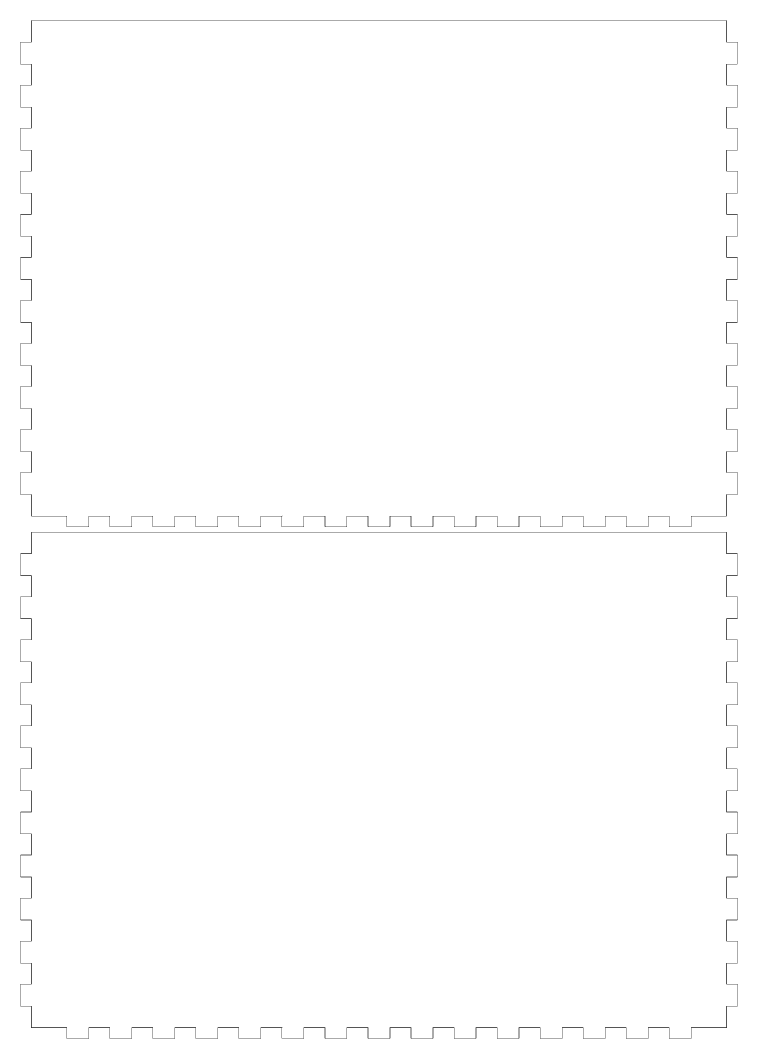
# Model space of a CAD drawing. Extents: x 1 to 670, y 1 to 950.
# Drawn here: x 336.9 to 670.3, y 476.8 to 950 of the extents above; entities that cross this region are included whole.
import ezdxf

# ---------------------------------------------------------------- set-up
doc = ezdxf.new("R2010")
doc.units = 0
doc.layers.get('0').update_dxf_attribs({"linetype": 'CONTINUOUS'})

msp = doc.modelspace()

# ---------------------------------------------------------------- linework, layer by layer
at = {"color": 0, "const_width": 0.2}
for points in [[(342.064, 949.854), (342.046, 949.854), (341.992, 949.822), (341.963, 949.77), (341.963, 949.752)], [(341.963, 949.752), (341.963, 939.751)], [(665.064, 949.854), (342.064, 949.854)], [(665.163, 949.752), (665.163, 949.77), (665.134, 949.822), (665.081, 949.854), (665.064, 949.854)], [(665.163, 939.751), (665.163, 949.752)], [(342.064, 939.853), (337.064, 939.853), (337.046, 939.853), (336.992, 939.825), (336.963, 939.768), (336.963, 939.751)], [(336.963, 939.751), (336.963, 929.753), (336.963, 929.735), (336.992, 929.682), (337.046, 929.651), (337.064, 929.651)], [(341.963, 939.751), (341.963, 939.768), (341.992, 939.825), (342.046, 939.853), (342.064, 939.853)], [(670.063, 939.853), (665.064, 939.853), (665.081, 939.853), (665.134, 939.825), (665.163, 939.768), (665.163, 939.751)], [(670.165, 929.753), (670.165, 939.751), (670.165, 939.768), (670.133, 939.825), (670.08, 939.853), (670.063, 939.853)], [(337.064, 929.651), (342.064, 929.651), (342.046, 929.651), (341.992, 929.682), (341.963, 929.735), (341.963, 929.753)], [(341.963, 929.753), (341.963, 919.752)], [(665.163, 929.753), (665.163, 929.735), (665.134, 929.682), (665.081, 929.651), (665.064, 929.651)], [(665.064, 929.651), (670.063, 929.651), (670.08, 929.651), (670.133, 929.682), (670.165, 929.735), (670.165, 929.753)], [(665.163, 919.752), (665.163, 929.753)], [(342.064, 919.85), (337.064, 919.85), (337.046, 919.85), (336.992, 919.822), (336.963, 919.769), (336.963, 919.752)], [(336.963, 919.752), (336.963, 909.75), (336.963, 909.733), (336.992, 909.68), (337.046, 909.652), (337.064, 909.652)], [(341.963, 919.752), (341.963, 919.769), (341.992, 919.822), (342.046, 919.85), (342.064, 919.85)], [(670.063, 919.85), (665.064, 919.85), (665.081, 919.85), (665.134, 919.822), (665.163, 919.769), (665.163, 919.752)], [(670.165, 909.75), (670.165, 919.752), (670.165, 919.769), (670.133, 919.822), (670.08, 919.85), (670.063, 919.85)], [(337.064, 909.652), (342.064, 909.652), (342.046, 909.652), (341.992, 909.68), (341.963, 909.733), (341.963, 909.75)], [(341.963, 909.75), (341.963, 899.749)], [(665.163, 909.75), (665.163, 909.733), (665.134, 909.68), (665.081, 909.652), (665.064, 909.652)], [(665.064, 909.652), (670.063, 909.652), (670.08, 909.652), (670.133, 909.68), (670.165, 909.733), (670.165, 909.75)], [(665.163, 899.749), (665.163, 909.75)], [(342.064, 899.851), (337.064, 899.851), (337.046, 899.851), (336.992, 899.823), (336.963, 899.767), (336.963, 899.749)], [(336.963, 899.749), (336.963, 889.751), (336.963, 889.734), (336.992, 889.681), (337.046, 889.649), (337.064, 889.649)], [(341.963, 899.749), (341.963, 899.767), (341.992, 899.823), (342.046, 899.851), (342.064, 899.851)], [(670.063, 899.851), (665.064, 899.851), (665.081, 899.851), (665.134, 899.823), (665.163, 899.767), (665.163, 899.749)], [(670.165, 889.751), (670.165, 899.749), (670.165, 899.767), (670.133, 899.823), (670.08, 899.851), (670.063, 899.851)], [(337.064, 889.649), (342.064, 889.649), (342.046, 889.649), (341.992, 889.681), (341.963, 889.734), (341.963, 889.751)], [(341.963, 889.751), (341.963, 879.75)], [(665.163, 889.751), (665.163, 889.734), (665.134, 889.681), (665.081, 889.649), (665.064, 889.649)], [(665.064, 889.649), (670.063, 889.649), (670.08, 889.649), (670.133, 889.681), (670.165, 889.734), (670.165, 889.751)], [(665.163, 879.75), (665.163, 889.751)], [(342.064, 879.849), (337.064, 879.849), (337.046, 879.849), (336.992, 879.821), (336.963, 879.768), (336.963, 879.75)], [(336.963, 879.75), (336.963, 869.749), (336.963, 869.731), (336.992, 869.678), (337.046, 869.647), (337.064, 869.647)], [(341.963, 879.75), (341.963, 879.768), (341.992, 879.821), (342.046, 879.849), (342.064, 879.849)], [(670.063, 879.849), (665.064, 879.849), (665.081, 879.849), (665.134, 879.821), (665.163, 879.768), (665.163, 879.75)], [(670.165, 869.749), (670.165, 879.75), (670.165, 879.768), (670.133, 879.821), (670.08, 879.849), (670.063, 879.849)], [(337.064, 869.647), (342.064, 869.647), (342.046, 869.647), (341.992, 869.678), (341.963, 869.731), (341.963, 869.749)], [(341.963, 869.749), (341.963, 859.748)], [(665.163, 869.749), (665.163, 869.731), (665.134, 869.678), (665.081, 869.647), (665.064, 869.647)], [(665.064, 869.647), (670.063, 869.647), (670.08, 869.647), (670.133, 869.678), (670.165, 869.731), (670.165, 869.749)], [(665.163, 859.748), (665.163, 869.749)], [(342.064, 859.85), (337.064, 859.85), (337.046, 859.85), (336.992, 859.822), (336.963, 859.765), (336.963, 859.748)], [(336.963, 859.748), (336.963, 849.746), (336.963, 849.732), (336.992, 849.679), (337.046, 849.648), (337.064, 849.648)], [(341.963, 859.748), (341.963, 859.765), (341.992, 859.822), (342.046, 859.85), (342.064, 859.85)], [(670.063, 859.85), (665.064, 859.85), (665.081, 859.85), (665.134, 859.822), (665.163, 859.765), (665.163, 859.748)], [(670.165, 849.746), (670.165, 859.748), (670.165, 859.765), (670.133, 859.822), (670.08, 859.85), (670.063, 859.85)], [(337.064, 849.648), (342.064, 849.648), (342.046, 849.648), (341.992, 849.679), (341.963, 849.732), (341.963, 849.746)], [(341.963, 849.746), (341.963, 839.749)], [(665.163, 849.746), (665.163, 849.732), (665.134, 849.679), (665.081, 849.648), (665.064, 849.648)], [(665.064, 849.648), (670.063, 849.648), (670.08, 849.648), (670.133, 849.679), (670.165, 849.732), (670.165, 849.746)], [(665.163, 839.749), (665.163, 849.746)], [(342.064, 839.847), (337.064, 839.847), (337.046, 839.847), (336.992, 839.819), (336.963, 839.766), (336.963, 839.749)], [(336.963, 839.749), (336.963, 829.747), (336.963, 829.73), (336.992, 829.677), (337.046, 829.645), (337.064, 829.645)], [(341.963, 839.749), (341.963, 839.766), (341.992, 839.819), (342.046, 839.847), (342.064, 839.847)], [(670.063, 839.847), (665.064, 839.847), (665.081, 839.847), (665.134, 839.819), (665.163, 839.766), (665.163, 839.749)], [(670.165, 829.747), (670.165, 839.749), (670.165, 839.766), (670.133, 839.819), (670.08, 839.847), (670.063, 839.847)], [(337.064, 829.645), (342.064, 829.645), (342.046, 829.645), (341.992, 829.677), (341.963, 829.73), (341.963, 829.747)], [(341.963, 829.747), (341.963, 819.746)], [(665.163, 829.747), (665.163, 829.73), (665.134, 829.677), (665.081, 829.645), (665.064, 829.645)], [(665.064, 829.645), (670.063, 829.645), (670.08, 829.645), (670.133, 829.677), (670.165, 829.73), (670.165, 829.747)], [(665.163, 819.746), (665.163, 829.747)], [(342.064, 819.848), (337.064, 819.848), (337.046, 819.848), (336.992, 819.817), (336.963, 819.764), (336.963, 819.746)], [(336.963, 819.746), (336.963, 809.745), (336.963, 809.731), (336.992, 809.674), (337.046, 809.646), (337.064, 809.646)], [(341.963, 819.746), (341.963, 819.764), (341.992, 819.817), (342.046, 819.848), (342.064, 819.848)], [(670.063, 819.848), (665.064, 819.848), (665.081, 819.848), (665.134, 819.817), (665.163, 819.764), (665.163, 819.746)], [(670.165, 809.745), (670.165, 819.746), (670.165, 819.764), (670.133, 819.817), (670.08, 819.848), (670.063, 819.848)], [(337.064, 809.646), (342.064, 809.646), (342.046, 809.646), (341.992, 809.674), (341.963, 809.731), (341.963, 809.745)], [(341.963, 809.745), (341.963, 799.747)], [(665.163, 809.745), (665.163, 809.731), (665.134, 809.674), (665.081, 809.646), (665.064, 809.646)], [(665.064, 809.646), (670.063, 809.646), (670.08, 809.646), (670.133, 809.674), (670.165, 809.731), (670.165, 809.745)], [(665.163, 799.747), (665.163, 809.745)], [(342.064, 799.846), (337.064, 799.846), (337.046, 799.846), (336.992, 799.818), (336.963, 799.765), (336.963, 799.747)], [(336.963, 799.747), (336.963, 789.746), (336.963, 789.728), (336.992, 789.675), (337.046, 789.644), (337.064, 789.644)], [(341.963, 799.747), (341.963, 799.765), (341.992, 799.818), (342.046, 799.846), (342.064, 799.846)], [(670.063, 799.846), (665.064, 799.846), (665.081, 799.846), (665.134, 799.818), (665.163, 799.765), (665.163, 799.747)], [(670.165, 789.746), (670.165, 799.747), (670.165, 799.765), (670.133, 799.818), (670.08, 799.846), (670.063, 799.846)], [(337.064, 789.644), (342.064, 789.644), (342.046, 789.644), (341.992, 789.675), (341.963, 789.728), (341.963, 789.746)], [(341.963, 789.746), (341.963, 779.745)], [(665.163, 789.746), (665.163, 789.728), (665.134, 789.675), (665.081, 789.644), (665.064, 789.644)], [(665.064, 789.644), (670.063, 789.644), (670.08, 789.644), (670.133, 789.675), (670.165, 789.728), (670.165, 789.746)], [(665.163, 779.745), (665.163, 789.746)], [(342.064, 779.847), (337.064, 779.847), (337.046, 779.847), (336.992, 779.815), (336.963, 779.762), (336.963, 779.745)], [(336.963, 779.745), (336.963, 769.743), (336.963, 769.729), (336.992, 769.673), (337.046, 769.645), (337.064, 769.645)], [(341.963, 779.745), (341.963, 779.762), (341.992, 779.815), (342.046, 779.847), (342.064, 779.847)], [(670.063, 779.847), (665.064, 779.847), (665.081, 779.847), (665.134, 779.815), (665.163, 779.762), (665.163, 779.745)], [(670.165, 769.743), (670.165, 779.745), (670.165, 779.762), (670.133, 779.815), (670.08, 779.847), (670.063, 779.847)], [(337.064, 769.645), (342.064, 769.645), (342.046, 769.645), (341.992, 769.673), (341.963, 769.729), (341.963, 769.743)], [(341.963, 769.743), (341.963, 759.746)], [(665.163, 769.743), (665.163, 769.729), (665.134, 769.673), (665.081, 769.645), (665.064, 769.645)], [(665.064, 769.645), (670.063, 769.645), (670.08, 769.645), (670.133, 769.673), (670.165, 769.729), (670.165, 769.743)], [(665.163, 759.746), (665.163, 769.743)], [(342.064, 759.844), (337.064, 759.844), (337.046, 759.844), (336.992, 759.816), (336.963, 759.763), (336.963, 759.746)], [(336.963, 759.746), (336.963, 749.745), (336.963, 749.727), (336.992, 749.674), (337.046, 749.642), (337.064, 749.642)], [(341.963, 759.746), (341.963, 759.763), (341.992, 759.816), (342.046, 759.844), (342.064, 759.844)], [(670.063, 759.844), (665.064, 759.844), (665.081, 759.844), (665.134, 759.816), (665.163, 759.763), (665.163, 759.746)], [(670.165, 749.745), (670.165, 759.746), (670.165, 759.763), (670.133, 759.816), (670.08, 759.844), (670.063, 759.844)], [(337.064, 749.642), (342.064, 749.642), (342.046, 749.642), (341.992, 749.674), (341.963, 749.727), (341.963, 749.745)], [(341.963, 749.745), (341.963, 739.743)], [(665.163, 749.745), (665.163, 749.727), (665.134, 749.674), (665.081, 749.642), (665.064, 749.642)], [(665.064, 749.642), (670.063, 749.642), (670.08, 749.642), (670.133, 749.674), (670.165, 749.727), (670.165, 749.745)], [(665.163, 739.743), (665.163, 749.745)], [(342.064, 739.846), (337.064, 739.846), (337.046, 739.846), (336.992, 739.814), (336.963, 739.761), (336.963, 739.743)], [(336.963, 739.743), (336.963, 729.742), (336.963, 729.728), (336.992, 729.671), (337.046, 729.643), (337.064, 729.643)], [(341.963, 739.743), (341.963, 739.761), (341.992, 739.814), (342.046, 739.846), (342.064, 739.846)], [(670.063, 739.846), (665.064, 739.846), (665.081, 739.846), (665.134, 739.814), (665.163, 739.761), (665.163, 739.743)], [(670.165, 729.742), (670.165, 739.743), (670.165, 739.761), (670.133, 739.814), (670.08, 739.846), (670.063, 739.846)], [(337.064, 729.643), (342.064, 729.643), (342.046, 729.643), (341.992, 729.671), (341.963, 729.728), (341.963, 729.742)], [(341.963, 729.742), (341.963, 719.741)], [(665.163, 729.742), (665.163, 729.728), (665.134, 729.671), (665.081, 729.643), (665.064, 729.643)], [(665.064, 729.643), (670.063, 729.643), (670.08, 729.643), (670.133, 729.671), (670.165, 729.728), (670.165, 729.742)], [(665.163, 719.741), (665.163, 729.742)], [(341.963, 719.741), (341.963, 719.727), (341.992, 719.674), (342.046, 719.642), (342.064, 719.642)], [(342.05, 719.642), (358.549, 719.642)], [(358.549, 719.642), (358.532, 719.642), (358.479, 719.674), (358.45, 719.727), (358.45, 719.741)], [(358.45, 719.741), (358.45, 714.742), (358.45, 714.728), (358.479, 714.671), (358.532, 714.643), (358.549, 714.643)], [(368.653, 714.742), (368.653, 719.741), (368.653, 719.727), (368.621, 719.674), (368.568, 719.642), (368.55, 719.642)], [(368.55, 719.642), (378.552, 719.642)], [(378.552, 719.642), (378.534, 719.642), (378.481, 719.674), (378.449, 719.727), (378.449, 719.741)], [(378.449, 719.741), (378.449, 714.742), (378.449, 714.728), (378.481, 714.671), (378.534, 714.643), (378.552, 714.643)], [(388.652, 714.742), (388.652, 719.741), (388.652, 719.727), (388.624, 719.674), (388.567, 719.642), (388.553, 719.642)], [(388.553, 719.642), (398.551, 719.642)], [(398.551, 719.642), (398.533, 719.642), (398.48, 719.674), (398.452, 719.727), (398.452, 719.741)], [(398.452, 719.741), (398.452, 714.742), (398.452, 714.728), (398.48, 714.671), (398.533, 714.643), (398.551, 714.643)], [(408.654, 714.742), (408.654, 719.741), (408.654, 719.727), (408.623, 719.674), (408.57, 719.642), (408.552, 719.642)], [(408.552, 719.642), (418.553, 719.642)], [(418.553, 719.642), (418.536, 719.642), (418.483, 719.674), (418.451, 719.727), (418.451, 719.741)], [(418.451, 719.741), (418.451, 714.742), (418.451, 714.728), (418.483, 714.671), (418.536, 714.643), (418.553, 714.643)], [(428.653, 714.742), (428.653, 719.741), (428.653, 719.727), (428.625, 719.674), (428.569, 719.642), (428.554, 719.642)], [(428.554, 719.642), (438.552, 719.642)], [(438.552, 719.642), (438.535, 719.642), (438.482, 719.674), (438.453, 719.727), (438.453, 719.741)], [(438.453, 719.741), (438.453, 714.742), (438.453, 714.728), (438.482, 714.671), (438.535, 714.643), (438.552, 714.643)], [(448.656, 714.742), (448.656, 719.741), (448.656, 719.727), (448.624, 719.674), (448.571, 719.642), (448.553, 719.642)], [(448.553, 719.642), (458.555, 719.642)], [(458.555, 719.642), (458.537, 719.642), (458.484, 719.674), (458.452, 719.727), (458.452, 719.741)], [(458.452, 719.741), (458.452, 714.742), (458.452, 714.728), (458.484, 714.671), (458.537, 714.643), (458.555, 714.643)], [(468.655, 714.742), (468.655, 719.741), (468.655, 719.727), (468.626, 719.674), (468.57, 719.642), (468.556, 719.642)], [(468.556, 719.642), (478.557, 719.642)], [(478.557, 719.642), (478.536, 719.642), (478.483, 719.674), (478.455, 719.727), (478.455, 719.741)], [(478.455, 719.741), (478.455, 714.742), (478.455, 714.728), (478.483, 714.671), (478.536, 714.643), (478.557, 714.643)], [(488.657, 714.742), (488.657, 719.741), (488.657, 719.727), (488.625, 719.674), (488.573, 719.642), (488.555, 719.642)], [(488.555, 719.642), (498.556, 719.642)], [(498.556, 719.642), (498.539, 719.642), (498.486, 719.674), (498.457, 719.727), (498.457, 719.741)], [(498.457, 719.741), (498.457, 714.742), (498.457, 714.728), (498.486, 714.671), (498.539, 714.643), (498.556, 714.643)], [(508.656, 714.742), (508.656, 719.741), (508.656, 719.727), (508.628, 719.674), (508.575, 719.642), (508.557, 719.642)], [(508.557, 719.642), (518.559, 719.642)], [(518.559, 719.642), (518.541, 719.642), (518.485, 719.674), (518.456, 719.727), (518.456, 719.741)], [(518.456, 719.741), (518.456, 714.742), (518.456, 714.728), (518.485, 714.671), (518.541, 714.643), (518.559, 714.643)], [(528.659, 714.742), (528.659, 719.741), (528.659, 719.727), (528.627, 719.674), (528.574, 719.642), (528.556, 719.642)], [(528.556, 719.642), (538.558, 719.642)], [(538.558, 719.642), (538.54, 719.642), (538.487, 719.674), (538.459, 719.727), (538.459, 719.741)], [(538.459, 719.741), (538.459, 714.742), (538.459, 714.728), (538.487, 714.671), (538.54, 714.643), (538.558, 714.643)], [(548.658, 714.742), (548.658, 719.741), (548.658, 719.727), (548.629, 719.674), (548.577, 719.642), (548.559, 719.642)], [(548.559, 719.642), (558.56, 719.642)], [(558.56, 719.642), (558.542, 719.642), (558.486, 719.674), (558.458, 719.727), (558.458, 719.741)], [(558.458, 719.741), (558.458, 714.742), (558.458, 714.728), (558.486, 714.671), (558.542, 714.643), (558.56, 714.643)], [(568.66, 714.742), (568.66, 719.741), (568.66, 719.727), (568.628, 719.674), (568.575, 719.642), (568.558, 719.642)], [(568.558, 719.642), (578.559, 719.642)], [(578.559, 719.642), (578.541, 719.642), (578.489, 719.674), (578.46, 719.727), (578.46, 719.741)], [(578.46, 719.741), (578.46, 714.742), (578.46, 714.728), (578.489, 714.671), (578.541, 714.643), (578.559, 714.643)], [(588.659, 714.742), (588.659, 719.741), (588.659, 719.727), (588.631, 719.674), (588.578, 719.642), (588.56, 719.642)], [(588.56, 719.642), (598.562, 719.642)], [(598.562, 719.642), (598.544, 719.642), (598.488, 719.674), (598.459, 719.727), (598.459, 719.741)], [(598.459, 719.741), (598.459, 714.742), (598.459, 714.728), (598.488, 714.671), (598.544, 714.643), (598.562, 714.643)], [(608.662, 714.742), (608.662, 719.741), (608.662, 719.727), (608.63, 719.674), (608.577, 719.642), (608.559, 719.642)], [(608.559, 719.642), (618.561, 719.642)], [(618.561, 719.642), (618.543, 719.642), (618.49, 719.674), (618.462, 719.727), (618.462, 719.741)], [(618.462, 719.741), (618.462, 714.742), (618.462, 714.728), (618.49, 714.671), (618.543, 714.643), (618.561, 714.643)], [(628.664, 714.742), (628.664, 719.741), (628.664, 719.727), (628.632, 719.674), (628.579, 719.642), (628.562, 719.642)], [(628.562, 719.642), (638.563, 719.642)], [(638.563, 719.642), (638.545, 719.642), (638.489, 719.674), (638.461, 719.727), (638.461, 719.741)], [(638.461, 719.741), (638.461, 714.742), (638.461, 714.728), (638.489, 714.671), (638.545, 714.643), (638.563, 714.643)], [(648.663, 714.742), (648.663, 719.741), (648.663, 719.727), (648.631, 719.674), (648.578, 719.642), (648.564, 719.642)], [(648.564, 719.642), (665.064, 719.642)], [(665.064, 719.642), (665.081, 719.642), (665.134, 719.674), (665.163, 719.727), (665.163, 719.741)], [(358.549, 714.643), (368.55, 714.643), (368.568, 714.643), (368.621, 714.671), (368.653, 714.728), (368.653, 714.742)], [(378.552, 714.643), (388.553, 714.643), (388.567, 714.643), (388.624, 714.671), (388.652, 714.728), (388.652, 714.742)], [(398.551, 714.643), (408.552, 714.643), (408.57, 714.643), (408.623, 714.671), (408.654, 714.728), (408.654, 714.742)], [(418.553, 714.643), (428.554, 714.643), (428.569, 714.643), (428.625, 714.671), (428.653, 714.728), (428.653, 714.742)], [(438.552, 714.643), (448.553, 714.643), (448.571, 714.643), (448.624, 714.671), (448.656, 714.728), (448.656, 714.742)], [(458.555, 714.643), (468.556, 714.643), (468.57, 714.643), (468.626, 714.671), (468.655, 714.728), (468.655, 714.742)], [(478.557, 714.643), (488.555, 714.643), (488.573, 714.643), (488.625, 714.671), (488.657, 714.728), (488.657, 714.742)], [(498.556, 714.643), (508.557, 714.643), (508.575, 714.643), (508.628, 714.671), (508.656, 714.728), (508.656, 714.742)], [(518.559, 714.643), (528.556, 714.643), (528.574, 714.643), (528.627, 714.671), (528.659, 714.728), (528.659, 714.742)], [(538.558, 714.643), (548.559, 714.643), (548.577, 714.643), (548.629, 714.671), (548.658, 714.728), (548.658, 714.742)], [(558.56, 714.643), (568.558, 714.643), (568.575, 714.643), (568.628, 714.671), (568.66, 714.728), (568.66, 714.742)], [(578.559, 714.643), (588.56, 714.643), (588.578, 714.643), (588.631, 714.671), (588.659, 714.728), (588.659, 714.742)], [(598.562, 714.643), (608.559, 714.643), (608.577, 714.643), (608.63, 714.671), (608.662, 714.728), (608.662, 714.742)], [(618.561, 714.643), (628.562, 714.643), (628.579, 714.643), (628.632, 714.671), (628.664, 714.728), (628.664, 714.742)], [(638.563, 714.643), (648.564, 714.643), (648.578, 714.643), (648.631, 714.671), (648.663, 714.728), (648.663, 714.742)], [(342.064, 712.152), (342.046, 712.152), (341.992, 712.124), (341.963, 712.068), (341.963, 712.05)], [(341.963, 712.05), (341.963, 702.052)], [(665.064, 712.152), (342.064, 712.152)], [(665.163, 712.05), (665.163, 712.068), (665.134, 712.124), (665.081, 712.152), (665.064, 712.152)], [(665.163, 702.052), (665.163, 712.05)], [(342.064, 702.151), (337.064, 702.151), (337.046, 702.151), (336.992, 702.123), (336.963, 702.07), (336.963, 702.052)], [(336.963, 702.052), (336.963, 692.051), (336.963, 692.034), (336.992, 691.981), (337.046, 691.949), (337.064, 691.949)], [(341.963, 702.052), (341.963, 702.07), (341.992, 702.123), (342.046, 702.151), (342.064, 702.151)], [(670.063, 702.151), (665.064, 702.151), (665.081, 702.151), (665.134, 702.123), (665.163, 702.07), (665.163, 702.052)], [(670.165, 692.051), (670.165, 702.052), (670.165, 702.07), (670.133, 702.123), (670.08, 702.151), (670.063, 702.151)], [(337.064, 691.949), (342.064, 691.949), (342.046, 691.949), (341.992, 691.981), (341.963, 692.034), (341.963, 692.051)], [(341.963, 692.051), (341.963, 682.05)], [(665.163, 692.051), (665.163, 692.034), (665.134, 691.981), (665.081, 691.949), (665.064, 691.949)], [(665.064, 691.949), (670.063, 691.949), (670.08, 691.949), (670.133, 691.981), (670.165, 692.034), (670.165, 692.051)], [(665.163, 682.05), (665.163, 692.051)], [(342.064, 682.152), (337.064, 682.152), (337.046, 682.152), (336.992, 682.121), (336.963, 682.068), (336.963, 682.05)], [(336.963, 682.05), (336.963, 672.049), (336.963, 672.035), (336.992, 671.978), (337.046, 671.95), (337.064, 671.95)], [(341.963, 682.05), (341.963, 682.068), (341.992, 682.121), (342.046, 682.152), (342.064, 682.152)], [(670.063, 682.152), (665.064, 682.152), (665.081, 682.152), (665.134, 682.121), (665.163, 682.068), (665.163, 682.05)], [(670.165, 672.049), (670.165, 682.05), (670.165, 682.068), (670.133, 682.121), (670.08, 682.152), (670.063, 682.152)], [(337.064, 671.95), (342.064, 671.95), (342.046, 671.95), (341.992, 671.978), (341.963, 672.035), (341.963, 672.049)], [(341.963, 672.049), (341.963, 662.051)], [(665.163, 672.049), (665.163, 672.035), (665.134, 671.978), (665.081, 671.95), (665.064, 671.95)], [(665.064, 671.95), (670.063, 671.95), (670.08, 671.95), (670.133, 671.978), (670.165, 672.035), (670.165, 672.049)], [(665.163, 662.051), (665.163, 672.049)], [(342.064, 662.15), (337.064, 662.15), (337.046, 662.15), (336.992, 662.122), (336.963, 662.069), (336.963, 662.051)], [(336.963, 662.051), (336.963, 652.05), (336.963, 652.032), (336.992, 651.979), (337.046, 651.947), (337.064, 651.947)], [(341.963, 662.051), (341.963, 662.069), (341.992, 662.122), (342.046, 662.15), (342.064, 662.15)], [(670.063, 662.15), (665.064, 662.15), (665.081, 662.15), (665.134, 662.122), (665.163, 662.069), (665.163, 662.051)], [(670.165, 652.05), (670.165, 662.051), (670.165, 662.069), (670.133, 662.122), (670.08, 662.15), (670.063, 662.15)], [(337.064, 651.947), (342.064, 651.947), (342.046, 651.947), (341.992, 651.979), (341.963, 652.032), (341.963, 652.05)], [(341.963, 652.05), (341.963, 642.048)], [(665.163, 652.05), (665.163, 652.032), (665.134, 651.979), (665.081, 651.947), (665.064, 651.947)], [(665.064, 651.947), (670.063, 651.947), (670.08, 651.947), (670.133, 651.979), (670.165, 652.032), (670.165, 652.05)], [(665.163, 642.048), (665.163, 652.05)], [(342.064, 642.151), (337.064, 642.151), (337.046, 642.151), (336.992, 642.119), (336.963, 642.066), (336.963, 642.048)], [(336.963, 642.048), (336.963, 632.047), (336.963, 632.033), (336.992, 631.977), (337.046, 631.948), (337.064, 631.948)], [(341.963, 642.048), (341.963, 642.066), (341.992, 642.119), (342.046, 642.151), (342.064, 642.151)], [(670.063, 642.151), (665.064, 642.151), (665.081, 642.151), (665.134, 642.119), (665.163, 642.066), (665.163, 642.048)], [(670.165, 632.047), (670.165, 642.048), (670.165, 642.066), (670.133, 642.119), (670.08, 642.151), (670.063, 642.151)], [(337.064, 631.948), (342.064, 631.948), (342.046, 631.948), (341.992, 631.977), (341.963, 632.033), (341.963, 632.047)], [(341.963, 632.047), (341.963, 622.05)], [(665.163, 632.047), (665.163, 632.033), (665.134, 631.977), (665.081, 631.948), (665.064, 631.948)], [(665.064, 631.948), (670.063, 631.948), (670.08, 631.948), (670.133, 631.977), (670.165, 632.033), (670.165, 632.047)], [(665.163, 622.05), (665.163, 632.047)], [(342.064, 622.148), (337.064, 622.148), (337.046, 622.148), (336.992, 622.12), (336.963, 622.067), (336.963, 622.05)], [(336.963, 622.05), (336.963, 612.048), (336.963, 612.031), (336.992, 611.978), (337.046, 611.946), (337.064, 611.946)], [(341.963, 622.05), (341.963, 622.067), (341.992, 622.12), (342.046, 622.148), (342.064, 622.148)], [(670.063, 622.148), (665.064, 622.148), (665.081, 622.148), (665.134, 622.12), (665.163, 622.067), (665.163, 622.05)], [(670.165, 612.048), (670.165, 622.05), (670.165, 622.067), (670.133, 622.12), (670.08, 622.148), (670.063, 622.148)], [(337.064, 611.946), (342.064, 611.946), (342.046, 611.946), (341.992, 611.978), (341.963, 612.031), (341.963, 612.048)], [(341.963, 612.048), (341.963, 602.047)], [(665.163, 612.048), (665.163, 612.031), (665.134, 611.978), (665.081, 611.946), (665.064, 611.946)], [(665.064, 611.946), (670.063, 611.946), (670.08, 611.946), (670.133, 611.978), (670.165, 612.031), (670.165, 612.048)], [(665.163, 602.047), (665.163, 612.048)], [(342.064, 602.149), (337.064, 602.149), (337.046, 602.149), (336.992, 602.118), (336.963, 602.065), (336.963, 602.047)], [(336.963, 602.047), (336.963, 592.046), (336.963, 592.032), (336.992, 591.975), (337.046, 591.947), (337.064, 591.947)], [(341.963, 602.047), (341.963, 602.065), (341.992, 602.118), (342.046, 602.149), (342.064, 602.149)], [(670.063, 602.149), (665.064, 602.149), (665.081, 602.149), (665.134, 602.118), (665.163, 602.065), (665.163, 602.047)], [(670.165, 592.046), (670.165, 602.047), (670.165, 602.065), (670.133, 602.118), (670.08, 602.149), (670.063, 602.149)], [(337.064, 591.947), (342.064, 591.947), (342.046, 591.947), (341.992, 591.975), (341.963, 592.032), (341.963, 592.046)], [(341.963, 592.046), (341.963, 582.045)], [(665.163, 592.046), (665.163, 592.032), (665.134, 591.975), (665.081, 591.947), (665.064, 591.947)], [(665.064, 591.947), (670.063, 591.947), (670.08, 591.947), (670.133, 591.975), (670.165, 592.032), (670.165, 592.046)], [(665.163, 582.045), (665.163, 592.046)], [(342.064, 582.147), (337.064, 582.147), (337.046, 582.147), (336.992, 582.119), (336.963, 582.066), (336.963, 582.045)], [(336.963, 582.045), (336.963, 572.047), (336.963, 572.029), (336.992, 571.976), (337.046, 571.945), (337.064, 571.945)], [(341.963, 582.045), (341.963, 582.066), (341.992, 582.119), (342.046, 582.147), (342.064, 582.147)], [(670.063, 582.147), (665.064, 582.147), (665.081, 582.147), (665.134, 582.119), (665.163, 582.066), (665.163, 582.045)], [(670.165, 572.047), (670.165, 582.045), (670.165, 582.066), (670.133, 582.119), (670.08, 582.147), (670.063, 582.147)], [(337.064, 571.945), (342.064, 571.945), (342.046, 571.945), (341.992, 571.976), (341.963, 572.029), (341.963, 572.047)], [(341.963, 572.047), (341.963, 562.046)], [(665.163, 572.047), (665.163, 572.029), (665.134, 571.976), (665.081, 571.945), (665.064, 571.945)], [(665.064, 571.945), (670.063, 571.945), (670.08, 571.945), (670.133, 571.976), (670.165, 572.029), (670.165, 572.047)], [(665.163, 562.046), (665.163, 572.047)], [(342.064, 562.144), (337.064, 562.144), (337.046, 562.144), (336.992, 562.116), (336.963, 562.063), (336.963, 562.046)], [(336.963, 562.046), (336.963, 552.044), (336.963, 552.027), (336.992, 551.974), (337.046, 551.946), (337.064, 551.946)], [(341.963, 562.046), (341.963, 562.063), (341.992, 562.116), (342.046, 562.144), (342.064, 562.144)], [(670.063, 562.144), (665.064, 562.144), (665.081, 562.144), (665.134, 562.116), (665.163, 562.063), (665.163, 562.046)], [(670.165, 552.044), (670.165, 562.046), (670.165, 562.063), (670.133, 562.116), (670.08, 562.144), (670.063, 562.144)], [(337.064, 551.946), (342.064, 551.946), (342.046, 551.946), (341.992, 551.974), (341.963, 552.027), (341.963, 552.044)], [(341.963, 552.044), (341.963, 542.043)], [(665.163, 552.044), (665.163, 552.027), (665.134, 551.974), (665.081, 551.946), (665.064, 551.946)], [(665.064, 551.946), (670.063, 551.946), (670.08, 551.946), (670.133, 551.974), (670.165, 552.027), (670.165, 552.044)], [(665.163, 542.043), (665.163, 552.044)], [(342.064, 542.145), (337.064, 542.145), (337.046, 542.145), (336.992, 542.117), (336.963, 542.061), (336.963, 542.043)], [(336.963, 542.043), (336.963, 532.045), (336.963, 532.028), (336.992, 531.975), (337.046, 531.943), (337.064, 531.943)], [(341.963, 542.043), (341.963, 542.061), (341.992, 542.117), (342.046, 542.145), (342.064, 542.145)], [(670.063, 542.145), (665.064, 542.145), (665.081, 542.145), (665.134, 542.117), (665.163, 542.061), (665.163, 542.043)], [(670.165, 532.045), (670.165, 542.043), (670.165, 542.061), (670.133, 542.117), (670.08, 542.145), (670.063, 542.145)], [(337.064, 531.943), (342.064, 531.943), (342.046, 531.943), (341.992, 531.975), (341.963, 532.028), (341.963, 532.045)], [(341.963, 532.045), (341.963, 522.044)], [(665.163, 532.045), (665.163, 532.028), (665.134, 531.975), (665.081, 531.943), (665.064, 531.943)], [(665.064, 531.943), (670.063, 531.943), (670.08, 531.943), (670.133, 531.975), (670.165, 532.028), (670.165, 532.045)], [(665.163, 522.044), (665.163, 532.045)], [(342.064, 522.143), (337.064, 522.143), (337.046, 522.143), (336.992, 522.115), (336.963, 522.062), (336.963, 522.044)], [(336.963, 522.044), (336.963, 512.043), (336.963, 512.025), (336.992, 511.972), (337.046, 511.944), (337.064, 511.944)], [(341.963, 522.044), (341.963, 522.062), (341.992, 522.115), (342.046, 522.143), (342.064, 522.143)], [(670.063, 522.143), (665.064, 522.143), (665.081, 522.143), (665.134, 522.115), (665.163, 522.062), (665.163, 522.044)], [(670.165, 512.043), (670.165, 522.044), (670.165, 522.062), (670.133, 522.115), (670.08, 522.143), (670.063, 522.143)], [(337.064, 511.944), (342.064, 511.944), (342.046, 511.944), (341.992, 511.972), (341.963, 512.025), (341.963, 512.043)], [(341.963, 512.043), (341.963, 502.042)], [(665.163, 512.043), (665.163, 512.025), (665.134, 511.972), (665.081, 511.944), (665.064, 511.944)], [(665.064, 511.944), (670.063, 511.944), (670.08, 511.944), (670.133, 511.972), (670.165, 512.025), (670.165, 512.043)], [(665.163, 502.042), (665.163, 512.043)], [(342.064, 502.144), (337.064, 502.144), (337.046, 502.144), (336.992, 502.116), (336.963, 502.059), (336.963, 502.042)], [(336.963, 502.042), (336.963, 492.044), (336.963, 492.026), (336.992, 491.973), (337.046, 491.942), (337.064, 491.942)], [(341.963, 502.042), (341.963, 502.059), (341.992, 502.116), (342.046, 502.144), (342.064, 502.144)], [(670.063, 502.144), (665.064, 502.144), (665.081, 502.144), (665.134, 502.116), (665.163, 502.059), (665.163, 502.042)], [(670.165, 492.044), (670.165, 502.042), (670.165, 502.059), (670.133, 502.116), (670.08, 502.144), (670.063, 502.144)], [(337.064, 491.942), (342.064, 491.942), (342.046, 491.942), (341.992, 491.973), (341.963, 492.026), (341.963, 492.044)], [(341.963, 492.044), (341.963, 482.043)], [(665.163, 492.044), (665.163, 492.026), (665.134, 491.973), (665.081, 491.942), (665.064, 491.942)], [(665.064, 491.942), (670.063, 491.942), (670.08, 491.942), (670.133, 491.973), (670.165, 492.026), (670.165, 492.044)], [(665.163, 482.043), (665.163, 492.044)], [(341.963, 482.043), (341.963, 482.025), (341.992, 481.972), (342.046, 481.94), (342.064, 481.94)], [(342.05, 481.94), (358.549, 481.94)], [(358.549, 481.94), (358.532, 481.94), (358.479, 481.972), (358.45, 482.025), (358.45, 482.043)], [(358.45, 482.043), (358.45, 477.044), (358.45, 477.026), (358.479, 476.973), (358.532, 476.941), (358.549, 476.941)], [(368.653, 477.044), (368.653, 482.043), (368.653, 482.025), (368.621, 481.972), (368.568, 481.94), (368.55, 481.94)], [(368.55, 481.94), (378.552, 481.94)], [(378.552, 481.94), (378.534, 481.94), (378.481, 481.972), (378.449, 482.025), (378.449, 482.043)], [(378.449, 482.043), (378.449, 477.044), (378.449, 477.026), (378.481, 476.973), (378.534, 476.941), (378.552, 476.941)], [(388.652, 477.044), (388.652, 482.043), (388.652, 482.025), (388.624, 481.972), (388.567, 481.94), (388.553, 481.94)], [(388.553, 481.94), (398.551, 481.94)], [(398.551, 481.94), (398.533, 481.94), (398.48, 481.972), (398.452, 482.025), (398.452, 482.043)], [(398.452, 482.043), (398.452, 477.044), (398.452, 477.026), (398.48, 476.973), (398.533, 476.941), (398.551, 476.941)], [(408.654, 477.044), (408.654, 482.043), (408.654, 482.025), (408.623, 481.972), (408.57, 481.94), (408.552, 481.94)], [(408.552, 481.94), (418.553, 481.94)], [(418.553, 481.94), (418.536, 481.94), (418.483, 481.972), (418.451, 482.025), (418.451, 482.043)], [(418.451, 482.043), (418.451, 477.044), (418.451, 477.026), (418.483, 476.973), (418.536, 476.941), (418.553, 476.941)], [(428.653, 477.044), (428.653, 482.043), (428.653, 482.025), (428.625, 481.972), (428.569, 481.94), (428.554, 481.94)], [(428.554, 481.94), (438.552, 481.94)], [(438.552, 481.94), (438.535, 481.94), (438.482, 481.972), (438.453, 482.025), (438.453, 482.043)], [(438.453, 482.043), (438.453, 477.044), (438.453, 477.026), (438.482, 476.973), (438.535, 476.941), (438.552, 476.941)], [(448.656, 477.044), (448.656, 482.043), (448.656, 482.025), (448.624, 481.972), (448.571, 481.94), (448.553, 481.94)], [(448.553, 481.94), (458.555, 481.94)], [(458.555, 481.94), (458.537, 481.94), (458.484, 481.972), (458.452, 482.025), (458.452, 482.043)], [(458.452, 482.043), (458.452, 477.044), (458.452, 477.026), (458.484, 476.973), (458.537, 476.941), (458.555, 476.941)], [(468.655, 477.044), (468.655, 482.043), (468.655, 482.025), (468.626, 481.972), (468.57, 481.94), (468.556, 481.94)], [(468.556, 481.94), (478.557, 481.94)], [(478.557, 481.94), (478.536, 481.94), (478.483, 481.972), (478.455, 482.025), (478.455, 482.043)], [(478.455, 482.043), (478.455, 477.044), (478.455, 477.026), (478.483, 476.973), (478.536, 476.941), (478.557, 476.941)], [(488.657, 477.044), (488.657, 482.043), (488.657, 482.025), (488.625, 481.972), (488.573, 481.94), (488.555, 481.94)], [(488.555, 481.94), (498.556, 481.94)], [(498.556, 481.94), (498.539, 481.94), (498.486, 481.972), (498.457, 482.025), (498.457, 482.043)], [(498.457, 482.043), (498.457, 477.044), (498.457, 477.026), (498.486, 476.973), (498.539, 476.941), (498.556, 476.941)], [(508.656, 477.044), (508.656, 482.043), (508.656, 482.025), (508.628, 481.972), (508.575, 481.94), (508.557, 481.94)], [(508.557, 481.94), (518.559, 481.94)], [(518.559, 481.94), (518.541, 481.94), (518.485, 481.972), (518.456, 482.025), (518.456, 482.043)], [(518.456, 482.043), (518.456, 477.044), (518.456, 477.026), (518.485, 476.973), (518.541, 476.941), (518.559, 476.941)], [(528.659, 477.044), (528.659, 482.043), (528.659, 482.025), (528.627, 481.972), (528.574, 481.94), (528.556, 481.94)], [(528.556, 481.94), (538.558, 481.94)], [(538.558, 481.94), (538.54, 481.94), (538.487, 481.972), (538.459, 482.025), (538.459, 482.043)], [(538.459, 482.043), (538.459, 477.044), (538.459, 477.026), (538.487, 476.973), (538.54, 476.941), (538.558, 476.941)], [(548.658, 477.044), (548.658, 482.043), (548.658, 482.025), (548.629, 481.972), (548.577, 481.94), (548.559, 481.94)], [(548.559, 481.94), (558.56, 481.94)], [(558.56, 481.94), (558.542, 481.94), (558.486, 481.972), (558.458, 482.025), (558.458, 482.043)], [(558.458, 482.043), (558.458, 477.044), (558.458, 477.026), (558.486, 476.973), (558.542, 476.941), (558.56, 476.941)], [(568.66, 477.044), (568.66, 482.043), (568.66, 482.025), (568.628, 481.972), (568.575, 481.94), (568.558, 481.94)], [(568.558, 481.94), (578.559, 481.94)], [(578.559, 481.94), (578.541, 481.94), (578.489, 481.972), (578.46, 482.025), (578.46, 482.043)], [(578.46, 482.043), (578.46, 477.044), (578.46, 477.026), (578.489, 476.973), (578.541, 476.941), (578.559, 476.941)], [(588.659, 477.044), (588.659, 482.043), (588.659, 482.025), (588.631, 481.972), (588.578, 481.94), (588.56, 481.94)], [(588.56, 481.94), (598.562, 481.94)], [(598.562, 481.94), (598.544, 481.94), (598.488, 481.972), (598.459, 482.025), (598.459, 482.043)], [(598.459, 482.043), (598.459, 477.044), (598.459, 477.026), (598.488, 476.973), (598.544, 476.941), (598.562, 476.941)], [(608.662, 477.044), (608.662, 482.043), (608.662, 482.025), (608.63, 481.972), (608.577, 481.94), (608.559, 481.94)], [(608.559, 481.94), (618.561, 481.94)], [(618.561, 481.94), (618.543, 481.94), (618.49, 481.972), (618.462, 482.025), (618.462, 482.043)], [(618.462, 482.043), (618.462, 477.044), (618.462, 477.026), (618.49, 476.973), (618.543, 476.941), (618.561, 476.941)], [(628.664, 477.044), (628.664, 482.043), (628.664, 482.025), (628.632, 481.972), (628.579, 481.94), (628.562, 481.94)], [(628.562, 481.94), (638.563, 481.94)], [(638.563, 481.94), (638.545, 481.94), (638.489, 481.972), (638.461, 482.025), (638.461, 482.043)], [(638.461, 482.043), (638.461, 477.044), (638.461, 477.026), (638.489, 476.973), (638.545, 476.941), (638.563, 476.941)], [(648.663, 477.044), (648.663, 482.043), (648.663, 482.025), (648.631, 481.972), (648.578, 481.94), (648.564, 481.94)], [(648.564, 481.94), (665.064, 481.94)], [(665.064, 481.94), (665.081, 481.94), (665.134, 481.972), (665.163, 482.025), (665.163, 482.043)], [(358.549, 476.941), (368.55, 476.941), (368.568, 476.941), (368.621, 476.973), (368.653, 477.026), (368.653, 477.044)], [(378.552, 476.941), (388.553, 476.941), (388.567, 476.941), (388.624, 476.973), (388.652, 477.026), (388.652, 477.044)], [(398.551, 476.941), (408.552, 476.941), (408.57, 476.941), (408.623, 476.973), (408.654, 477.026), (408.654, 477.044)], [(418.553, 476.941), (428.554, 476.941), (428.569, 476.941), (428.625, 476.973), (428.653, 477.026), (428.653, 477.044)], [(438.552, 476.941), (448.553, 476.941), (448.571, 476.941), (448.624, 476.973), (448.656, 477.026), (448.656, 477.044)], [(458.555, 476.941), (468.556, 476.941), (468.57, 476.941), (468.626, 476.973), (468.655, 477.026), (468.655, 477.044)], [(478.557, 476.941), (488.555, 476.941), (488.573, 476.941), (488.625, 476.973), (488.657, 477.026), (488.657, 477.044)], [(498.556, 476.941), (508.557, 476.941), (508.575, 476.941), (508.628, 476.973), (508.656, 477.026), (508.656, 477.044)], [(518.559, 476.941), (528.556, 476.941), (528.574, 476.941), (528.627, 476.973), (528.659, 477.026), (528.659, 477.044)], [(538.558, 476.941), (548.559, 476.941), (548.577, 476.941), (548.629, 476.973), (548.658, 477.026), (548.658, 477.044)], [(558.56, 476.941), (568.558, 476.941), (568.575, 476.941), (568.628, 476.973), (568.66, 477.026), (568.66, 477.044)], [(578.559, 476.941), (588.56, 476.941), (588.578, 476.941), (588.631, 476.973), (588.659, 477.026), (588.659, 477.044)], [(598.562, 476.941), (608.559, 476.941), (608.577, 476.941), (608.63, 476.973), (608.662, 477.026), (608.662, 477.044)], [(618.561, 476.941), (628.562, 476.941), (628.579, 476.941), (628.632, 476.973), (628.664, 477.026), (628.664, 477.044)], [(638.563, 476.941), (648.564, 476.941), (648.578, 476.941), (648.631, 476.973), (648.663, 477.026), (648.663, 477.044)]]:
    msp.add_lwpolyline(points, dxfattribs=at)

doc.saveas('drawing.dxf')
